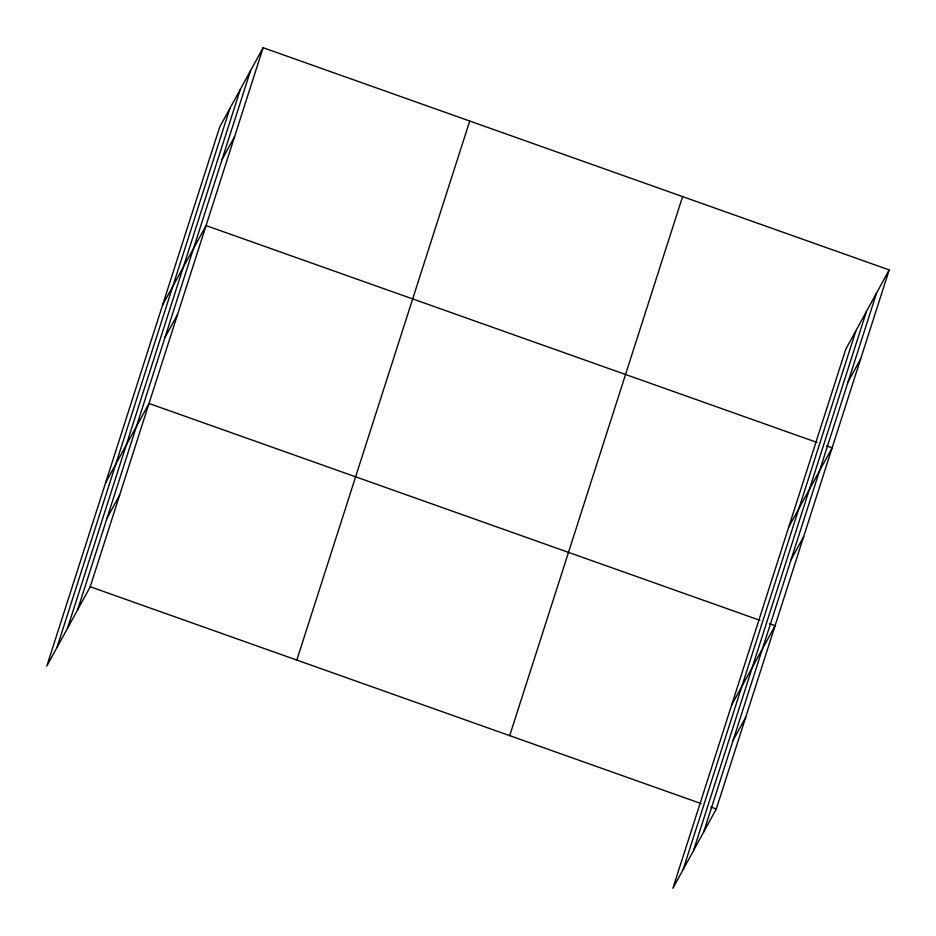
<?xml version="1.0" encoding="UTF-8"?>
<svg xmlns="http://www.w3.org/2000/svg" width="936" height="936" viewBox="0 0 936 936"><rect width="100%" height="100%" fill="white"/><g stroke="black" fill="none" stroke-linecap="round" stroke-linejoin="round"><path stroke-width="1.4" d="M56.979 647.478L229.882 108.436M67.462 628.325L240.365 89.283M77.641 609.734L250.544 70.691M263.121 47.701L219.703 127.027L46.8 666.069L90.23 586.755L263.121 47.701L889.2 269.931L716.297 808.973L672.879 888.299L845.77 349.245L889.2 269.931M296.829 660.079L469.732 121.036M509.699 735.637L682.601 196.595M683.058 869.708L855.949 330.654M693.541 850.555L866.443 311.501M703.72 831.964L876.611 292.909M222.019 159.635L234.597 136.644M162.642 304.914L206.072 225.588L816.988 442.435M164.958 337.522L177.536 314.531M105.581 482.8L149.011 403.474L759.938 620.322M107.032 518.099L119.621 495.109M848.086 381.853L860.675 358.874M788.72 527.132L832.139 447.817L826.628 445.864M791.025 559.74L803.615 536.761M731.659 705.019L775.09 625.704L769.579 623.739M733.11 740.317L745.688 717.339M90.23 586.755L701.146 803.603M710.787 807.019L716.297 808.973"/></g></svg>
